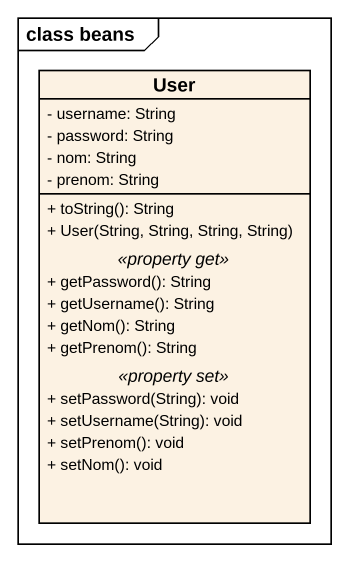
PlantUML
@startuml
mainframe class beans
hide circle
hide empty members
skinparam classAttributeIconSize 0
class User {
  - username: String
  - password: String
  - nom: String
  - prenom: String
  --
  + toString(): String
  + User(String, String, String, String)
  .. <<property get>> ..
  + getPassword(): String
  + getUsername(): String
  + getNom(): String
  + getPrenom(): String
  .. <<property set>> ..
  + setPassword(String): void
  + setUsername(String): void
  + setPrenom(): void
  + setNom(): void
}
@enduml
